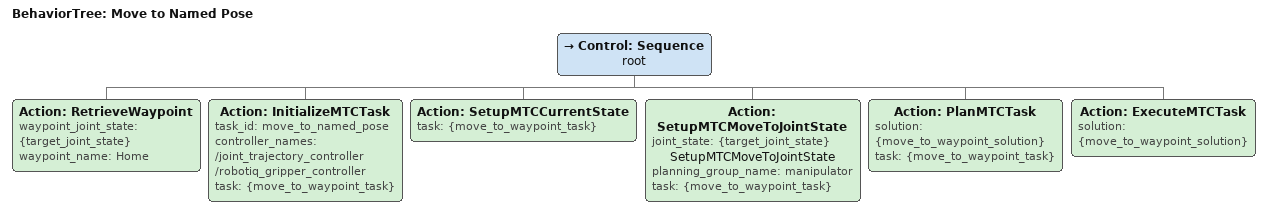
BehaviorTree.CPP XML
<?xml version="1.0"?>
<root BTCPP_format="4" main_tree_to_execute="Move to Named Pose">
    <BehaviorTree ID="Move to Named Pose" _description="This Objective is used when moving to one of the saved waypoints in your configuration package">
        <Control ID="Sequence" name="root">
            <Action ID="RetrieveWaypoint" waypoint_joint_state="{target_joint_state}" waypoint_name="Home"/>
            <Action ID="InitializeMTCTask" task_id="move_to_named_pose" controller_names="/joint_trajectory_controller /robotiq_gripper_controller" task="{move_to_waypoint_task}"/>
            <Action ID="SetupMTCCurrentState" task="{move_to_waypoint_task}"/>
            <Action ID="SetupMTCMoveToJointState" joint_state="{target_joint_state}" name="SetupMTCMoveToJointState" planning_group_name="manipulator" task="{move_to_waypoint_task}"/>
            <Action ID="PlanMTCTask" solution="{move_to_waypoint_solution}" task="{move_to_waypoint_task}"/>
            <Action ID="ExecuteMTCTask" solution="{move_to_waypoint_solution}"/>
        </Control>
    </BehaviorTree>
</root>
